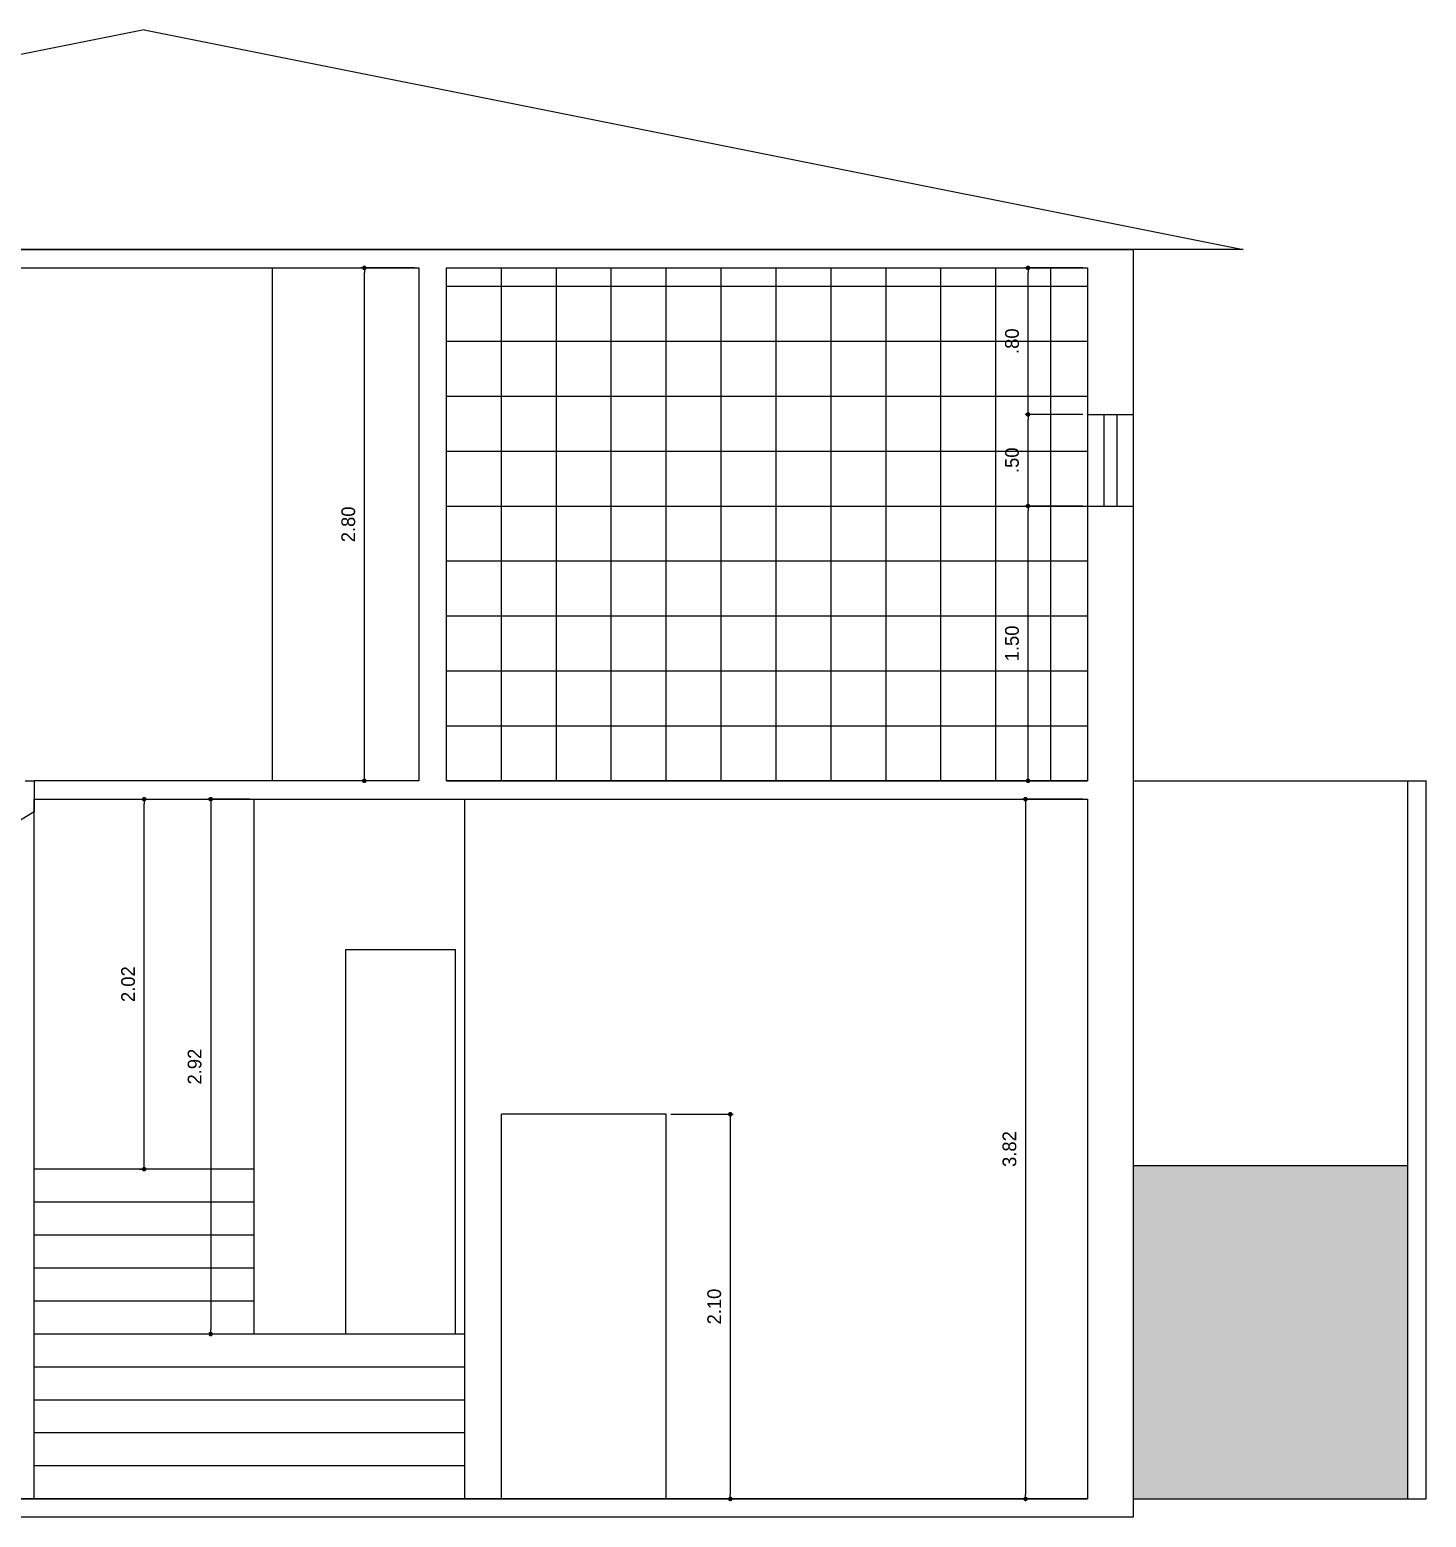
# Model space of a CAD drawing. Header units: millimetres. Extents: x 92.2 to 172.4, y 6.8 to 63.1.
# Drawn here: x 137.12 to 144.74, y 8.03 to 16.15 of the extents above; entities that cross this region are included whole.
import ezdxf

# ---------------------------------------------------------------- set-up
doc = ezdxf.new("R2010")
doc.units = ezdxf.units.MM
for name, color, linetype in [('Alvenaria', 5, 'Continuous'), ('COTAS', 1, 'Continuous'), ('Escada', 1, 'Continuous'), ('Janelas', 3, 'Continuous'), ('PISO', 21, 'Continuous'), ('Portas', 6, 'Continuous'), ('VERDE', 92, 'Continuous')]:
    doc.layers.add(name, color=color, linetype=linetype)
doc.styles.add('ROMANS', font='C-ACENTO.SHX')
doc.dimstyles.new('Artiun 1-50', dxfattribs={"dimscale": 0.5, "dimtxt": 0.15, "dimasz": 0.05, "dimexe": 0.03, "dimexo": 0.05, "dimgap": 0.1, "dimtad": 1, "dimzin": 4, "dimdsep": 46, "dimtxsty": 'ROMANS', "dimblk": 'DOT', "dimcen": 0.025, "dimclrt": 2, "dimadec": 0, "dimazin": 0, "dimtfac": 1, "dimtix": 1, "dimtmove": 2, "dimatfit": 2, "dimldrblk": 'DOT', "dimfxl": 1, "dimtolj": 1, "dimtzin": 0, "dimarcsym": 0})

# ---------------------------------------------------------------- blocks, each defined once
blk = doc.blocks.new('_DOT')
at = {"color": 0, "linetype": 'ByBlock'}
blk.add_line((-0.5, 0), (-1, 0), dxfattribs=at)
at = {"color": 0, "linetype": 'ByBlock', "const_width": 0.5}
blk.add_lwpolyline([(-0.25, 0, 1), (0.25, 0, 1)], format="xyb", close=True, dxfattribs=at)
blk = doc.blocks.new('*D138')
at = {"layer": 'COTAS', "color": 0, "lineweight": -2, "transparency": 16777216}
for p, q in [((137.718, 11.9523), (137.728, 11.9523)), ((137.743, 9.9573), (137.743, 11.9273)), ((137.718, 9.9323), (137.728, 9.9323))]:
    blk.add_line(p, q, dxfattribs=at)
at = {"layer": 'Defpoints', "color": 0, "transparency": 16777216}
for p in [(137.743, 11.9523), (137.743, 11.9523), (137.743, 9.9323)]:
    blk.add_point(p, dxfattribs=at)
at = {"layer": 'COTAS', "color": 0, "lineweight": -2, "transparency": 16777216, "xscale": 0.025, "yscale": 0.025, "zscale": 0.025}
for p, rotation in [((137.743, 11.9523), 90), ((137.743, 9.9323), 270)]:
    blk.add_blockref('_DOT', p, dxfattribs=dict(at, rotation=rotation))
at = {"layer": 'COTAS', "color": 7, "transparency": 16777216, "insert": (137.6555, 10.9423), "char_height": 0.075, "attachment_point": 5, "rotation": 90, "style": 'ROMANS'}
blk.add_mtext('\\A1;2.02', dxfattribs=at)
blk = doc.blocks.new('*D139')
at = {"layer": 'COTAS', "color": 0, "lineweight": -2, "transparency": 16777216}
for p, q in [((138.318, 11.9523), (138.0909, 11.9523)), ((138.1059, 11.9273), (138.1059, 9.0573)), ((138.318, 9.0323), (138.0909, 9.0323))]:
    blk.add_line(p, q, dxfattribs=at)
at = {"layer": 'Defpoints', "color": 0, "transparency": 16777216}
for p in [(138.343, 11.9523), (138.1059, 9.0323), (138.343, 9.0323)]:
    blk.add_point(p, dxfattribs=at)
at = {"layer": 'COTAS', "color": 0, "lineweight": -2, "transparency": 16777216, "xscale": 0.025, "yscale": 0.025, "zscale": 0.025}
for p, rotation in [((138.1059, 11.9523), 90), ((138.1059, 9.0323), 270)]:
    blk.add_blockref('_DOT', p, dxfattribs=dict(at, rotation=rotation))
at = {"layer": 'COTAS', "color": 7, "transparency": 16777216, "insert": (138.0184, 10.4923), "char_height": 0.075, "attachment_point": 5, "rotation": 90, "style": 'ROMANS'}
blk.add_mtext('\\A1;2.92', dxfattribs=at)
blk = doc.blocks.new('*D140')
at = {"layer": 'COTAS', "color": 0, "lineweight": -2, "transparency": 16777216}
for p, q in [((142.868, 11.9523), (142.54, 11.9523)), ((142.555, 11.9273), (142.555, 8.1573)), ((142.868, 8.1323), (142.54, 8.1323))]:
    blk.add_line(p, q, dxfattribs=at)
at = {"layer": 'Defpoints', "color": 0, "transparency": 16777216}
for p in [(142.893, 11.9523), (142.555, 8.1323), (142.893, 8.1323)]:
    blk.add_point(p, dxfattribs=at)
at = {"layer": 'COTAS', "color": 0, "lineweight": -2, "transparency": 16777216, "xscale": 0.025, "yscale": 0.025, "zscale": 0.025}
for p, rotation in [((142.555, 11.9523), 90), ((142.555, 8.1323), 270)]:
    blk.add_blockref('_DOT', p, dxfattribs=dict(at, rotation=rotation))
at = {"layer": 'COTAS', "color": 7, "transparency": 16777216, "insert": (142.4675, 10.0423), "char_height": 0.075, "attachment_point": 5, "rotation": 90, "style": 'ROMANS'}
blk.add_mtext('\\A1;3.82', dxfattribs=at)
blk = doc.blocks.new('*D141')
at = {"layer": 'COTAS', "color": 0, "lineweight": -2, "transparency": 16777216}
for p, q in [((140.618, 10.2323), (140.9581, 10.2323)), ((140.9431, 10.2073), (140.9431, 8.1573)), ((140.618, 8.1323), (140.9581, 8.1323))]:
    blk.add_line(p, q, dxfattribs=at)
at = {"layer": 'Defpoints', "color": 0, "transparency": 16777216}
for p in [(140.593, 10.2323), (140.593, 8.1323), (140.9431, 8.1323)]:
    blk.add_point(p, dxfattribs=at)
at = {"layer": 'COTAS', "color": 0, "lineweight": -2, "transparency": 16777216, "xscale": 0.025, "yscale": 0.025, "zscale": 0.025}
for p, rotation in [((140.9431, 10.2323), 90), ((140.9431, 8.1323), 270)]:
    blk.add_blockref('_DOT', p, dxfattribs=dict(at, rotation=rotation))
at = {"layer": 'COTAS', "color": 7, "transparency": 16777216, "insert": (140.8556, 9.1823), "char_height": 0.075, "attachment_point": 5, "rotation": 90, "style": 'ROMANS'}
blk.add_mtext('\\A1;2.10', dxfattribs=at)
blk = doc.blocks.new('*D142')
at = {"layer": 'COTAS', "color": 0, "lineweight": -2, "transparency": 16777216}
for p, q in [((139.218, 14.8523), (138.9299, 14.8523)), ((138.9449, 12.0773), (138.9449, 14.8273)), ((139.218, 12.0523), (138.9299, 12.0523))]:
    blk.add_line(p, q, dxfattribs=at)
at = {"layer": 'Defpoints', "color": 0, "transparency": 16777216}
for p in [(138.9449, 14.8523), (139.243, 14.8523), (139.243, 12.0523)]:
    blk.add_point(p, dxfattribs=at)
at = {"layer": 'COTAS', "color": 0, "lineweight": -2, "transparency": 16777216, "xscale": 0.025, "yscale": 0.025, "zscale": 0.025}
for p, rotation in [((138.9449, 14.8523), 90), ((138.9449, 12.0523), 270)]:
    blk.add_blockref('_DOT', p, dxfattribs=dict(at, rotation=rotation))
at = {"layer": 'COTAS', "color": 7, "transparency": 16777216, "insert": (138.8574, 13.4523), "char_height": 0.075, "attachment_point": 5, "rotation": 90, "style": 'ROMANS'}
blk.add_mtext('\\A1;2.80', dxfattribs=at)
blk = doc.blocks.new('*D143')
at = {"layer": 'COTAS', "color": 0, "lineweight": -2, "transparency": 16777216}
for p, q in [((142.868, 13.5523), (142.5538, 13.5523)), ((142.5688, 12.0773), (142.5688, 13.5273)), ((142.868, 12.0523), (142.5538, 12.0523))]:
    blk.add_line(p, q, dxfattribs=at)
at = {"layer": 'Defpoints', "color": 0, "transparency": 16777216}
for p in [(142.5688, 13.5523), (142.893, 13.5523), (142.893, 12.0523)]:
    blk.add_point(p, dxfattribs=at)
at = {"layer": 'COTAS', "color": 0, "lineweight": -2, "transparency": 16777216, "xscale": 0.025, "yscale": 0.025, "zscale": 0.025}
for p, rotation in [((142.5688, 13.5523), 90), ((142.5688, 12.0523), 270)]:
    blk.add_blockref('_DOT', p, dxfattribs=dict(at, rotation=rotation))
at = {"layer": 'COTAS', "color": 7, "transparency": 16777216, "insert": (142.4813, 12.8023), "char_height": 0.075, "attachment_point": 5, "rotation": 90, "style": 'ROMANS'}
blk.add_mtext('\\A1;1.50', dxfattribs=at)
blk = doc.blocks.new('*D144')
at = {"layer": 'COTAS', "color": 0, "lineweight": -2, "transparency": 16777216}
for p, q in [((142.868, 14.0523), (142.5538, 14.0523)), ((142.5688, 13.5773), (142.5688, 14.0273)), ((142.868, 13.5523), (142.5538, 13.5523))]:
    blk.add_line(p, q, dxfattribs=at)
at = {"layer": 'Defpoints', "color": 0, "transparency": 16777216}
for p in [(142.5688, 14.0523), (142.893, 14.0523), (142.893, 13.5523)]:
    blk.add_point(p, dxfattribs=at)
at = {"layer": 'COTAS', "color": 0, "lineweight": -2, "transparency": 16777216, "xscale": 0.025, "yscale": 0.025, "zscale": 0.025}
for p, rotation in [((142.5688, 14.0523), 90), ((142.5688, 13.5523), 270)]:
    blk.add_blockref('_DOT', p, dxfattribs=dict(at, rotation=rotation))
at = {"layer": 'COTAS', "color": 7, "transparency": 16777216, "insert": (142.4813, 13.8023), "char_height": 0.075, "attachment_point": 5, "rotation": 90, "style": 'ROMANS'}
blk.add_mtext('\\A1;.50', dxfattribs=at)
blk = doc.blocks.new('*D145')
at = {"layer": 'COTAS', "color": 0, "lineweight": -2, "transparency": 16777216}
for p, q in [((142.868, 14.8523), (142.5538, 14.8523)), ((142.5688, 14.0773), (142.5688, 14.8273)), ((142.868, 14.0523), (142.5538, 14.0523))]:
    blk.add_line(p, q, dxfattribs=at)
at = {"layer": 'Defpoints', "color": 0, "transparency": 16777216}
for p in [(142.5688, 14.8523), (142.893, 14.8523), (142.893, 14.0523)]:
    blk.add_point(p, dxfattribs=at)
at = {"layer": 'COTAS', "color": 0, "lineweight": -2, "transparency": 16777216, "xscale": 0.025, "yscale": 0.025, "zscale": 0.025}
for p, rotation in [((142.5688, 14.8523), 90), ((142.5688, 14.0523), 270)]:
    blk.add_blockref('_DOT', p, dxfattribs=dict(at, rotation=rotation))
at = {"layer": 'COTAS', "color": 7, "transparency": 16777216, "insert": (142.4813, 14.4523), "char_height": 0.075, "attachment_point": 5, "rotation": 90, "style": 'ROMANS'}
blk.add_mtext('\\A1;.80', dxfattribs=at)

msp = doc.modelspace()

# ---------------------------------------------------------------- hatches: boundary and pattern name
at = {"layer": 'PISO'}
h = msp.add_hatch(dxfattribs=at)
h.set_pattern_fill('_USER', color=256, scale=0.3, angle=90, style=0, double=1, pattern_type=0)
h.set_pattern_definition([(90, (139.393, 12.05234), (-0.3, 2e-17), []), (180, (139.393, 12.05234), (-4e-17, -0.3), [])])
h.paths.add_polyline_path([(139.393, 14.8523), (139.393, 12.0523), (142.893, 12.0523), (142.893, 14.8523)])
at = {"layer": 'VERDE'}
h = msp.add_hatch(color=101, dxfattribs=at)
h.paths.add_polyline_path([(132.343, 9.9523), (130.843, 9.9523), (130.843, 8.1323), (132.343, 8.1323)])
h.paths.add_polyline_path([(144.643, 9.9523), (143.143, 9.9523), (143.143, 8.1323), (144.643, 8.1323)])

# ---------------------------------------------------------------- linework, layer by layer
at = {"color": 30}
for p, q in [((137.743, 16.1523), (131.743, 14.9523)), ((137.743, 16.1523), (143.743, 14.9523)), ((143.743, 14.9523), (131.743, 14.9523))]:
    msp.add_line(p, q, dxfattribs=at)
for p, q in [((143.143, 12.0523), (144.743, 12.0523)), ((144.643, 8.1323), (144.643, 12.0523)), ((144.743, 8.1323), (144.743, 12.0523)), ((143.143, 9.9523), (144.643, 9.9523)), ((132.593, 8.1323), (142.893, 8.1323)), ((143.143, 8.1323), (144.743, 8.1323))]:
    msp.add_line(p, q)
at = {"layer": 'Alvenaria'}
for p, q in [((138.443, 12.0523), (138.443, 14.8523)), ((137.143, 8.1323), (137.143, 11.9523)), ((138.343, 9.0323), (138.343, 11.9523)), ((138.343, 9.0323), (138.343, 11.9523)), ((139.493, 8.1323), (139.493, 11.9523)), ((139.493, 9.0323), (137.143, 9.0323))]:
    msp.add_line(p, q, dxfattribs=at)
for points in [[(132.343, 8.0323), (132.343, 14.9523), (143.143, 14.9523), (143.143, 8.0323)], [(139.243, 12.0523), (137.143, 12.0523), (137.143, 11.9523), (142.893, 11.9523), (142.893, 8.1323), (132.593, 8.1323), (132.593, 14.8523), (139.243, 14.8523)], [(142.893, 14.8523), (142.893, 12.0523), (139.393, 12.0523), (139.393, 14.8523)]]:
    msp.add_lwpolyline(points, close=True, dxfattribs=at)
at = {"layer": 'Escada'}
for p, q in [((138.343, 9.9323), (137.143, 9.9323)), ((138.343, 9.7523), (137.143, 9.7523)), ((138.343, 9.5723), (137.143, 9.5723)), ((138.343, 9.3923), (137.143, 9.3923)), ((138.343, 9.2123), (137.143, 9.2123)), ((139.493, 8.8523), (137.143, 8.8523)), ((139.493, 8.6723), (137.143, 8.6723)), ((139.493, 8.4923), (137.143, 8.4923)), ((139.493, 8.3123), (137.143, 8.3123))]:
    msp.add_line(p, q, dxfattribs=at)
msp.add_lwpolyline([(137.093, 12.0523), (137.143, 12.0523), (137.143, 11.8827), (134.093, 10.0223)], dxfattribs=at)
at = {"layer": 'Janelas'}
for p, q in [((142.893, 14.0523), (143.143, 14.0523)), ((142.983, 14.0523), (142.983, 13.5523)), ((143.053, 14.0523), (143.053, 13.5523)), ((142.893, 13.5523), (143.143, 13.5523))]:
    msp.add_line(p, q, dxfattribs=at)
at = {"layer": 'Portas'}
for p, q in [((138.843, 9.0323), (138.843, 11.1323)), ((138.843, 11.1323), (139.443, 11.1323)), ((139.443, 9.0323), (139.443, 11.1323)), ((139.693, 8.1323), (139.693, 10.2323)), ((140.593, 10.2323), (139.693, 10.2323)), ((140.593, 8.1323), (140.593, 10.2323))]:
    msp.add_line(p, q, dxfattribs=at)

# ---------------------------------------------------------------- dimensions: what is measured, and where the dimension line sits
at = {"layer": 'COTAS'}
for base, p1, p2, picture, middle in [((138.9449, 14.8523), (139.243, 12.0523), (139.243, 14.8523), '*D142', (138.8574, 13.4523)), ((142.5688, 14.8523), (142.893, 14.0523), (142.893, 14.8523), '*D145', (142.4813, 14.4523)), ((142.5688, 14.0523), (142.893, 13.5523), (142.893, 14.0523), '*D144', (142.4813, 13.8023)), ((142.5688, 13.5523), (142.893, 12.0523), (142.893, 13.5523), '*D143', (142.4813, 12.8023)), ((137.743, 11.9523), (137.743, 9.9323), (137.743, 11.9523), '*D138', (137.6555, 10.9423)), ((138.1059, 9.0323), (138.343, 11.9523), (138.343, 9.0323), '*D139', (138.0184, 10.4923)), ((142.555, 8.1323), (142.893, 11.9523), (142.893, 8.1323), '*D140', (142.4675, 10.0423)), ((140.9431, 8.1323), (140.593, 10.2323), (140.593, 8.1323), '*D141', (140.8556, 9.1823))]:
    dim = msp.add_linear_dim(base=base, p1=p1, p2=p2, angle=90, dimstyle='Artiun 1-50', override={"dimclrt": 7}, dxfattribs=at)
    dim.commit()
    dim.dimension.update_dxf_attribs({"geometry": picture, "text_midpoint": middle})

doc.saveas('drawing.dxf')
